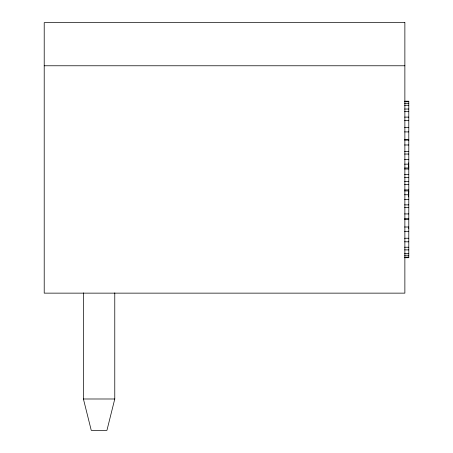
<?xml version="1.0" encoding="UTF-8"?>
<svg xmlns="http://www.w3.org/2000/svg" width="453" height="453" viewBox="0 0 453 453"><rect width="100%" height="100%" fill="white"/><g stroke="black" fill="none" stroke-linecap="round" stroke-linejoin="round"><path stroke-width="0.68" d="M408.408 196.942L408.787 191.251M114.773 292.876L114.773 398.991L106.936 430.35L91.251 430.35L83.414 398.991L83.414 292.876M408.408 140.56L408.787 140.254M44.213 65.77L404.869 65.77M404.591 101.206L408.787 101.206L408.787 257.706L404.591 257.706M404.591 101.755L408.787 101.755M404.591 103.669L408.787 103.669M404.591 105.289L408.787 105.289M404.591 109.037L408.787 109.037M404.591 111.67L408.787 111.67M404.591 117.117L408.787 117.117M404.591 120.662L408.787 120.662M404.591 127.593L408.787 127.593M404.591 131.908L408.787 131.908M404.591 139.728L408.787 139.728M404.591 140.056L408.787 140.056M404.591 144.983L408.787 144.983M404.591 151.404L408.787 151.404M404.591 154.037L408.787 154.037M404.591 159.388L408.787 159.388M404.591 164.156L408.787 164.156M404.591 168.001L408.787 168.001M404.591 168.997L408.787 168.997M404.591 174.558L408.787 174.558M404.591 177.497L408.787 177.497M404.591 181.415L408.787 181.415M404.591 184.36L408.787 184.36M404.591 189.92L408.787 189.92M404.591 190.911L408.787 190.911M404.591 194.756L408.787 194.756M404.591 199.53L408.787 199.53M404.591 204.875L408.787 204.875M404.591 207.514L408.787 207.514M404.591 213.929L408.787 213.929M404.591 218.856L408.787 218.856M404.591 219.184L408.787 219.184M404.591 227.004L408.787 227.004M404.591 231.324L408.787 231.324M404.591 238.255L408.787 238.255M404.591 241.8L408.787 241.8M404.591 247.242L408.787 247.242M404.591 249.875L408.787 249.875M404.591 253.629L408.787 253.629M404.591 255.249L408.787 255.249M404.591 257.162L408.787 257.162M83.414 398.991L114.773 398.991M408.408 227.514L408.787 228.335M408.408 162.904L408.787 167.344M404.869 22.65L44.213 22.65L44.213 293.142L404.869 293.142L404.869 22.65"/></g></svg>
